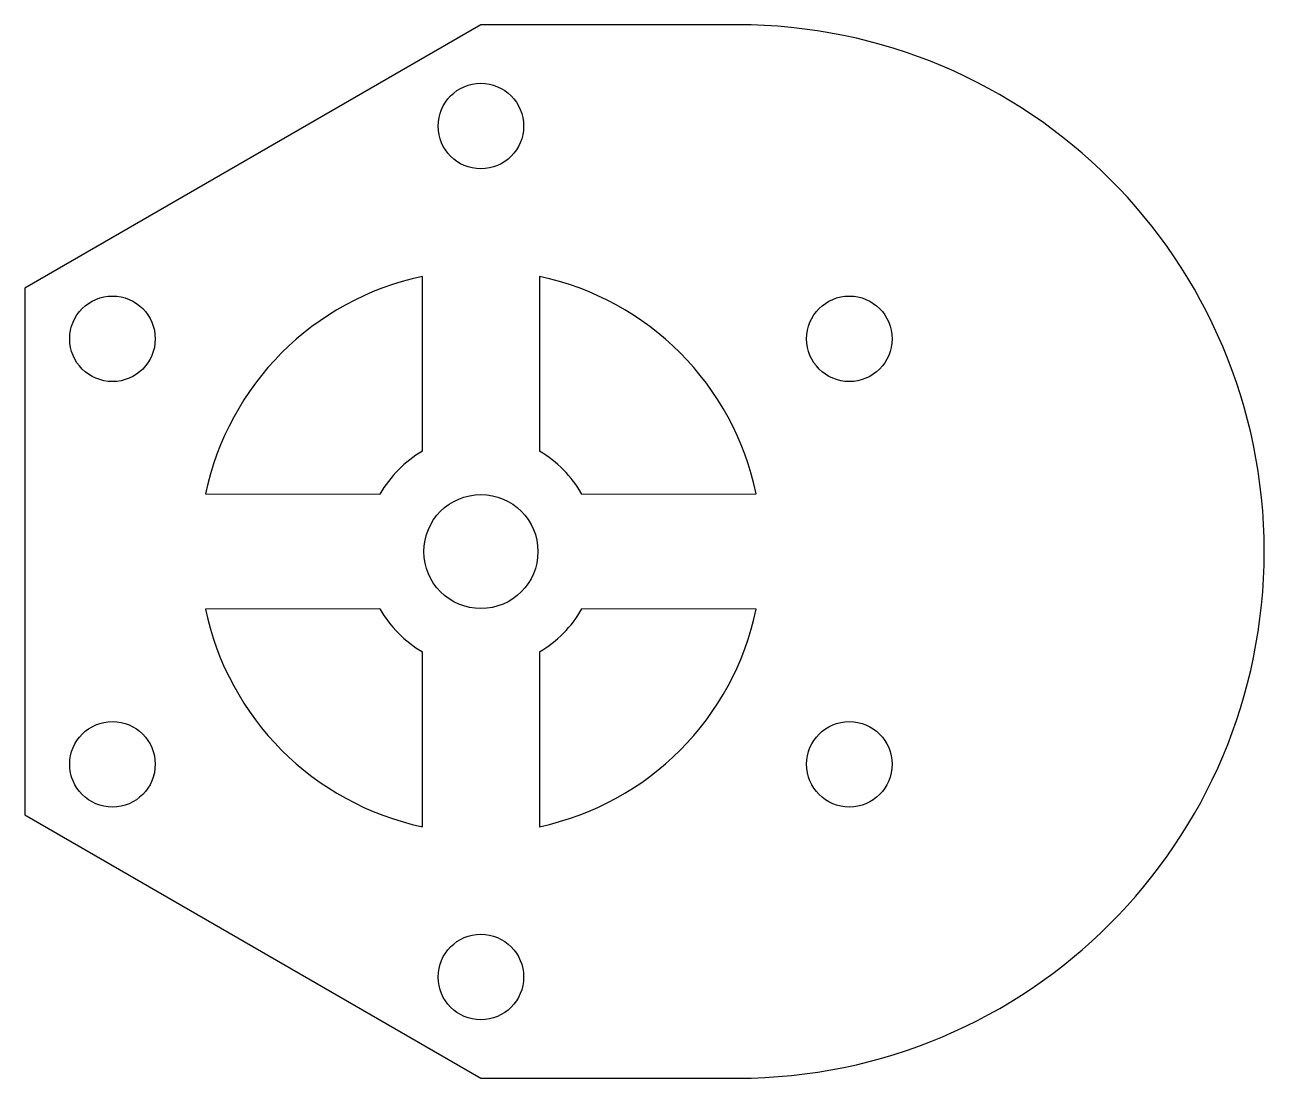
# Model space of a CAD drawing. Header units: millimetres. Extents: x -16 to 27.5, y -18.5 to 18.5.
import ezdxf

# ---------------------------------------------------------------- set-up
doc = ezdxf.new("R2010")
doc.units = ezdxf.units.MM

msp = doc.modelspace()

# ---------------------------------------------------------------- linework, layer by layer
at = {"color": 7, "linetype": 'Continuous', "lineweight": 25}
for p, q in [((0, 18.475), (-16, 9.238)), ((9, 18.478), (0, 18.475)), ((-2.052, 3.519), (-2.052, 9.654)), ((2.052, 9.654), (2.052, 3.519)), ((-16, 9.238), (-16, -9.238)), ((-9.661, 2.019), (-3.541, 2.013)), ((3.541, 2.013), (9.661, 2.019)), ((-3.541, -2.013), (-9.661, -2.019)), ((9.661, -2.019), (3.541, -2.013)), ((-2.052, -9.654), (-2.052, -3.519)), ((2.052, -3.519), (2.052, -9.654)), ((-16, -9.238), (0, -18.475)), ((0, -18.475), (9.004, -18.474))]:
    msp.add_line(p, q, dxfattribs=at)
for centre, radius in [((0, 14.925), 1.5), ((-12.925, 7.463), 1.5), ((12.925, 7.463), 1.5), ((0, 0), 2), ((-12.925, -7.463), 1.5), ((12.925, -7.463), 1.5), ((0, -14.925), 1.5)]:
    msp.add_circle(centre, radius, dxfattribs=at)
for centre, radius, start, end in [((9.002, 0.002), 18.476, 270.0066, 90.0066), ((0, 0), 9.869, 102, 168.1954), ((0, 0), 9.869, 11.8046, 78), ((0, 0), 4.073, 120.2498, 150.3848), ((0, 0), 4.073, 29.6152, 59.7502), ((0, 0), 9.869, 191.8046, 258), ((0, 0), 4.073, 209.6152, 239.7502), ((0, 0), 4.073, 300.2498, 330.3848), ((0, 0), 9.869, 282, 348.1954)]:
    msp.add_arc(centre, radius, start, end, dxfattribs=at)

doc.saveas('drawing.dxf')
